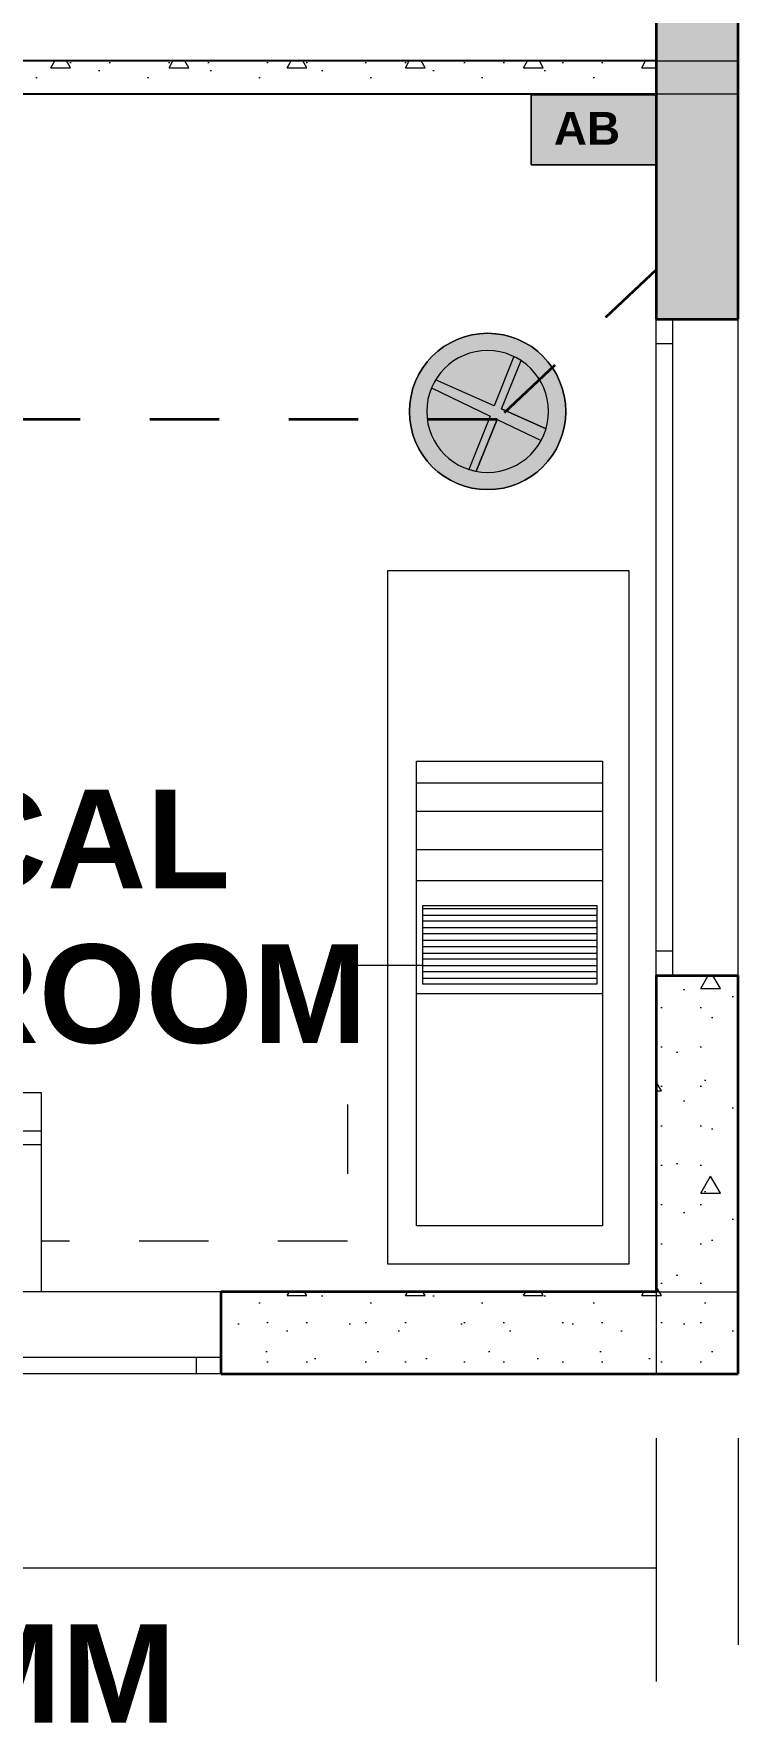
# Model space of a CAD drawing. Header units: millimetres. Extents: x -100675 to 28000, y -21133 to 42228.
# Drawn here: x -53512 to -51366, y 877 to 6027 of the extents above; entities that cross this region are included whole.
import ezdxf

# ---------------------------------------------------------------- set-up
doc = ezdxf.new("R2010")
doc.units = ezdxf.units.MM
doc.header["$MEASUREMENT"] = 0
doc.linetypes.add('Dashed', pattern=[423.333333, 211.666667, -211.666667])
doc.linetypes.add('Wipeout_Contour', pattern=[1000, 0, -1000])
for name, color, linetype, lineweight in [('New_2D Drafting - General_Pen_No__1', 7, 'Continuous', 13), ('New_2D Drafting - General_Pen_No__2', 8, 'Continuous', 15), ('New_2D Drafting - General_Pen_No__52', 15, 'Continuous', 20), ('New_Annotation - Text_Pen_No__19', 255, 'Continuous', 0), ('New_Annotation - Text_Pen_No__21', 7, 'Continuous', 35), ('New_ARCHICAD Doors_Pen_No__47', 7, 'Continuous', 25), ('New_ARCHICAD Windows_Pen_No__27', 7, 'Continuous', 35), ('New_Structural - Bearing_Pen_No__20', 1, 'Continuous', 0), ('New_Structural - Bearing_Pen_No__21', 7, 'Continuous', 35), ('New_Structural - Bearing_Pen_No__27', 7, 'Continuous', 35), ('New_Structural - Bearing_Pen_No__47', 7, 'Continuous', 25), ('New_Structural - Bearing_Pen_No__98', 154, 'Continuous', 13)]:
    doc.layers.add(name, color=color, linetype=linetype, lineweight=lineweight)
for name, color, linetype, lineweight, true_color in [('New_2D Drafting - General_Pen_No__62', 7, 'Continuous', 20, 0xaaaaaa), ('New_2D Drafting - General_Pen_No__82', 7, 'Continuous', 20, 0xaaaaaa), ('New_Annotation - Text_Pen_No__86', 7, 'Continuous', 20, 0x5555ff), ('New_ARCHICAD Doors_Pen_No__23', 7, 'Continuous', 20, 0xff6600), ('New_ARCHICAD Doors_Pen_No__3', 7, 'Continuous', 18, 0xff6600), ('New_ARCHICAD Windows_Pen_No__23', 7, 'Continuous', 20, 0xff6600), ('New_ARCHICAD Windows_Pen_No__3', 7, 'Continuous', 18, 0xff6600), ('New_Structural - Bearing_Pen_No__169', 7, 'Continuous', 13, 0x68b353), ('New_Structural - Bearing_Pen_No__170', 7, 'Continuous', 13, 0x9f9f00), ('New_Structural - Bearing_Pen_No__61', 7, 'Continuous', 20, 0x6a6a6a), ('New_Structural - Bearing_Pen_No__89', 7, 'Continuous', 20, 0x71cebe)]:
    doc.layers.add(name, color=color, linetype=linetype, lineweight=lineweight, true_color=true_color)
for name, color, linetype in [('New_ARCHICAD Doors', 7, 'Continuous'), ('New_ARCHICAD Windows', 7, 'Continuous'), ('New_Structural - Bearing', 7, 'Continuous')]:
    doc.layers.add(name, color=color, linetype=linetype)
doc.styles.add('GENERATED_STYLE_2', font='arial.ttf')
pattern_1 = [(0, (0, 0), (0, 623.538), [60, -300]), (0, (180, 311.8), (0, 623.538), [60, -300]), (60, (0, 0), (-540, 311.769), [60, -300]), (60, (360, 0), (-540, 311.769), [60, -300]), (120, (60, 0), (540, 311.769), [60, -300]), (120, (420, 0), (540, 311.769), [60, -300]), (0, (0, 60), (0, 120), [0, -120, 0, -180]), (45, (60, 60), (-84.85282, 84.85282), [0, -90, 0, -150])]

# ---------------------------------------------------------------- blocks, each defined once
blk = doc.blocks.new('Slab_45', base_point=(-52129.1, 5114.7))
at = {"layer": 'New_Structural - Bearing_Pen_No__89', "color": 123, "linetype": 'Continuous', "lineweight": 20, "true_color": 0x71cebe, "flags": 128}
for points in [[(-52129.1, 5114.7, -1), (-52129.1, 4638.3, -1)], [(-52129.1, 5062, 1), (-52129.1, 4691, 1)]]:
    blk.add_lwpolyline(points, format="xyb", close=True, dxfattribs=at)
blk = doc.blocks.new('Door 24')
at = {"layer": 'New_ARCHICAD Doors_Pen_No__23', "color": 30, "linetype": 'Continuous', "lineweight": 20, "true_color": 0xff6600}
for p, q in [((-410, 0), (-450, 0)), ((-450, 0), (-450, -115)), ((-410, -115), (-410, 0)), ((450, 0), (410, 0)), ((410, 0), (410, -115)), ((450, -115), (450, 0)), ((-450, -115), (-410, -115)), ((410, -115), (450, -115))]:
    blk.add_line(p, q, dxfattribs=at)
at = {"layer": 'New_ARCHICAD Doors_Pen_No__3', "color": 30, "linetype": 'Continuous', "lineweight": 18, "true_color": 0xff6600}
blk.add_line((410, 0), (410, 820), dxfattribs=at)
blk.add_arc((410, 0), 820, 90, 180, dxfattribs=at)
at = {"layer": 'New_ARCHICAD Doors_Pen_No__47', "color": 7, "linetype": 'Continuous', "lineweight": 25}
for p, q in [((-450, -15), (-487, -15)), ((-450, -15), (-487, -15)), ((-450, -115), (-450, -15)), ((-450, -115), (-450, -15)), ((450, -115), (450, -15)), ((450, -115), (450, -15)), ((450, -15), (487, -15)), ((450, -15), (487, -15)), ((-450, -115), (-487, -115)), ((-450, -115), (-487, -115)), ((450, -115), (487, -115)), ((450, -115), (487, -115))]:
    blk.add_line(p, q, dxfattribs=at)
blk = doc.blocks.new('Wall_9', base_point=(-51365.8, 5944.5))
at = {"layer": 'New_Structural - Bearing_Pen_No__47', "color": 7, "linetype": 'Continuous', "lineweight": 25, "flags": 128}
blk.add_lwpolyline([(-51365.8, 5944.5), (-51365.8, 5844.5)], dxfattribs=at)
at = {"color": 254, "linetype": 'Wipeout_Contour', "lineweight": 0, "ltscale": 169914.29071}
blk.add_wipeout([(-56265.8, 5844.5), (-56365.8, 5944.5), (-56365.8, 5844.5)], dxfattribs=at).dxf.layer = 'New_Structural - Bearing'
at = {"color": 254, "linetype": 'Wipeout_Contour', "lineweight": 0, "ltscale": 215203.129702}
blk.add_wipeout([(-51615.8, 5944.5), (-55337.2, 5944.5), (-55337.2, 5844.5), (-51615.8, 5844.5)], dxfattribs=at).dxf.layer = 'New_Structural - Bearing'
at = {"layer": 'New_Structural - Bearing_Pen_No__169', "linetype": 'Continuous', "lineweight": 13, "true_color": 0x68b353}
h = blk.add_hatch(dxfattribs=at)
h.set_pattern_fill('Structural_Concrete', color=85, style=0, pattern_type=2)
h.set_pattern_definition(pattern_1)
h.paths.add_polyline_path([(-56265.8, 5844.5), (-56365.8, 5944.5), (-56365.8, 5844.5)])
h = blk.add_hatch(dxfattribs=at)
h.set_pattern_fill('Structural_Concrete', color=85, style=0, pattern_type=2)
h.set_pattern_definition(pattern_1)
h.paths.add_polyline_path([(-51615.8, 5944.5), (-55337.2, 5944.5), (-55337.2, 5844.5), (-51615.8, 5844.5)])
at = {"layer": 'New_Structural - Bearing_Pen_No__47', "color": 7, "linetype": 'Continuous', "lineweight": 25}
for p, q in [((-55337.2, 5944.5), (-55300.2, 5944.5)), ((-55337.2, 5944.5), (-55337.2, 5844.5)), ((-51615.8, 5844.5), (-51615.8, 5944.5)), ((-55337.2, 5844.5), (-55300.2, 5844.5))]:
    blk.add_line(p, q, dxfattribs=at)
at = {"layer": 'New_Structural - Bearing_Pen_No__47', "color": 7, "linetype": 'Continuous', "lineweight": 25, "flags": 128}
for points in [[(-51615.8, 5944.5), (-55337.2, 5944.5)], [(-55337.2, 5844.5), (-51615.8, 5844.5)]]:
    blk.add_lwpolyline(points, dxfattribs=at)
at = {"color": 254, "linetype": 'Wipeout_Contour', "lineweight": 0, "ltscale": 226238.017277}
blk.add_wipeout([(-56265.8, 5844.5), (-56237.2, 5844.5), (-56237.2, 5944.5), (-56265.8, 5944.5)], dxfattribs=at).dxf.layer = 'New_Structural - Bearing'
at = {"layer": 'New_Structural - Bearing_Pen_No__169', "linetype": 'Continuous', "lineweight": 13, "true_color": 0x68b353}
h = blk.add_hatch(dxfattribs=at)
h.set_pattern_fill('Structural_Concrete', color=85, style=0, pattern_type=2)
h.set_pattern_definition(pattern_1)
h.paths.add_polyline_path([(-56265.8, 5844.5), (-56237.2, 5844.5), (-56237.2, 5944.5), (-56265.8, 5944.5)])
at = {"layer": 'New_Structural - Bearing_Pen_No__47', "color": 7, "linetype": 'Continuous', "lineweight": 25}
blk.add_line((-56237.2, 5944.5), (-56237.2, 5844.5), dxfattribs=at)
at = {"color": 254, "linetype": 'Wipeout_Contour', "lineweight": 0, "ltscale": 169826.342693}
blk.add_wipeout([(-56265.8, 5944.5), (-56365.8, 5944.5), (-56265.8, 5844.5)], dxfattribs=at).dxf.layer = 'New_Structural - Bearing'
at = {"layer": 'New_Structural - Bearing_Pen_No__169', "linetype": 'Continuous', "lineweight": 13, "true_color": 0x68b353}
h = blk.add_hatch(dxfattribs=at)
h.set_pattern_fill('Structural_Concrete', color=85, style=0, pattern_type=2)
h.set_pattern_definition(pattern_1)
h.paths.add_polyline_path([(-56265.8, 5944.5), (-56365.8, 5944.5), (-56265.8, 5844.5)])
at = {"layer": 'New_Structural - Bearing_Pen_No__47', "color": 7, "linetype": 'Continuous', "lineweight": 25}
for p, q in [((-56237.2, 5944.5), (-56274.2, 5944.5)), ((-56237.2, 5844.5), (-56274.2, 5844.5))]:
    blk.add_line(p, q, dxfattribs=at)
at = {"layer": 'New_Structural - Bearing_Pen_No__47', "color": 7, "linetype": 'Continuous', "lineweight": 25, "flags": 128}
for points in [[(-56237.2, 5944.5), (-56365.8, 5944.5)], [(-56265.8, 5844.5), (-56237.2, 5844.5)]]:
    blk.add_lwpolyline(points, dxfattribs=at)
at = {"layer": 'New_ARCHICAD Doors', "color": 21, "linetype": 'Continuous', "lineweight": 18, "true_color": 0xff9955, "zscale": 1000, "rotation": 180}
blk.add_blockref('Door 24', (-55787.2, 5829.5), dxfattribs=at)
blk = doc.blocks.new('Window 24_2')
at = {"layer": 'New_ARCHICAD Windows_Pen_No__23', "color": 30, "linetype": 'Continuous', "lineweight": 20, "true_color": 0xff6600}
for p, q in [((-1000, 0), (-925, 0)), ((-925, 0), (-925, -50)), ((925, -50), (925, 0)), ((925, 0), (1000, 0)), ((-925, -50), (-1000, -50)), ((1000, -50), (925, -50))]:
    blk.add_line(p, q, dxfattribs=at)
at = {"layer": 'New_ARCHICAD Windows_Pen_No__27', "color": 7, "linetype": 'Continuous', "lineweight": 35}
for p, q in [((-1000, 0), (-1000, -50)), ((-1000, 0), (-1000, -50)), ((1000, 0), (1000, -50)), ((1000, 0), (1000, -50)), ((-1000, -50), (-1000, -250)), ((1000, -50), (1000, -250))]:
    blk.add_line(p, q, dxfattribs=at)
at = {"layer": 'New_ARCHICAD Windows_Pen_No__3', "color": 30, "linetype": 'Continuous', "lineweight": 18, "true_color": 0xff6600}
for p, q in [((-1000, 0), (1000, 0)), ((-925, 0), (925, 0)), ((925, -50), (-925, -50)), ((-1000, -250), (1000, -250))]:
    blk.add_line(p, q, dxfattribs=at)
blk = doc.blocks.new('Wall_22', base_point=(-51615.8, 19694.5))
at = {"color": 254, "linetype": 'Wipeout_Contour', "lineweight": 0, "ltscale": 209874.548402}
blk.add_wipeout([(-51615.8, 5157.7), (-51365.8, 5157.7), (-51365.8, 13332.2), (-51615.8, 13332.2)], dxfattribs=at).dxf.layer = 'New_Structural - Bearing'
at = {"color": 254, "linetype": 'Wipeout_Contour', "lineweight": 0, "ltscale": 206229.984221}
blk.add_wipeout([(-51615.8, 1944.5), (-51365.8, 1944.5), (-51365.8, 3157.7), (-51615.8, 3157.7)], dxfattribs=at).dxf.layer = 'New_Structural - Bearing'
at = {"layer": 'New_Structural - Bearing_Pen_No__170', "linetype": 'Continuous', "lineweight": 13, "true_color": 0x9f9f00}
h = blk.add_hatch(dxfattribs=at)
h.set_pattern_fill('Structural_Concrete', color=54, style=0, pattern_type=2)
h.set_pattern_definition(pattern_1)
h.paths.add_polyline_path([(-51615.8, 5157.7), (-51365.8, 5157.7), (-51365.8, 13332.2), (-51615.8, 13332.2)])
h = blk.add_hatch(dxfattribs=at)
h.set_pattern_fill('Structural_Concrete', color=54, style=0, pattern_type=2)
h.set_pattern_definition(pattern_1)
h.paths.add_polyline_path([(-51615.8, 1944.5), (-51365.8, 1944.5), (-51365.8, 3157.7), (-51615.8, 3157.7)])
at = {"layer": 'New_Structural - Bearing_Pen_No__27', "color": 7, "linetype": 'Continuous', "lineweight": 35}
for p, q in [((-51615.8, 5157.7), (-51565.8, 5157.7)), ((-51565.8, 5157.7), (-51365.8, 5157.7)), ((-51615.8, 3157.7), (-51565.8, 3157.7)), ((-51565.8, 3157.7), (-51365.8, 3157.7))]:
    blk.add_line(p, q, dxfattribs=at)
at = {"layer": 'New_Structural - Bearing_Pen_No__27', "color": 7, "linetype": 'Continuous', "lineweight": 35, "flags": 128}
for points in [[(-51365.8, 5157.7), (-51365.8, 13332.2)], [(-51615.8, 12853), (-51615.8, 5157.7)], [(-51615.8, 3157.7), (-51615.8, 2194.5)], [(-51365.8, 1944.5), (-51365.8, 3157.7)], [(-51615.8, 1944.5), (-51365.8, 1944.5)]]:
    blk.add_lwpolyline(points, dxfattribs=at)
at = {"layer": 'New_ARCHICAD Windows', "color": 21, "linetype": 'Continuous', "lineweight": 18, "true_color": 0xff9955, "zscale": 1000, "rotation": 90}
blk.add_blockref('Window 24_2', (-51615.8, 4157.7), dxfattribs=at)
blk = doc.blocks.new('Wall_23', base_point=(-51615.8, 2194.5))
at = {"color": 254, "linetype": 'Wipeout_Contour', "lineweight": 0, "ltscale": 222567.681981}
blk.add_wipeout([(-56265.8, 2194.5), (-56265.8, 1944.5), (-54940.8, 1944.5), (-54940.8, 2194.5)], dxfattribs=at).dxf.layer = 'New_Structural - Bearing'
at = {"color": 254, "linetype": 'Wipeout_Contour', "lineweight": 0, "ltscale": 209277.508869}
blk.add_wipeout([(-52940.8, 2194.5), (-52940.8, 1944.5), (-51615.8, 1944.5), (-51615.8, 2194.5)], dxfattribs=at).dxf.layer = 'New_Structural - Bearing'
at = {"layer": 'New_Structural - Bearing_Pen_No__170', "linetype": 'Continuous', "lineweight": 13, "true_color": 0x9f9f00}
h = blk.add_hatch(dxfattribs=at)
h.set_pattern_fill('Structural_Concrete', color=54, style=0, pattern_type=2)
h.set_pattern_definition(pattern_1)
h.paths.add_polyline_path([(-56265.8, 2194.5), (-56265.8, 1944.5), (-54940.8, 1944.5), (-54940.8, 2194.5)])
h = blk.add_hatch(dxfattribs=at)
h.set_pattern_fill('Structural_Concrete', color=54, style=0, pattern_type=2)
h.set_pattern_definition(pattern_1)
h.paths.add_polyline_path([(-52940.8, 2194.5), (-52940.8, 1944.5), (-51615.8, 1944.5), (-51615.8, 2194.5)])
at = {"layer": 'New_Structural - Bearing_Pen_No__27', "color": 7, "linetype": 'Continuous', "lineweight": 35}
for p, q in [((-54940.8, 1994.5), (-54940.8, 2194.5)), ((-52940.8, 1994.5), (-52940.8, 2194.5)), ((-54940.8, 1944.5), (-54940.8, 1994.5)), ((-52940.8, 1944.5), (-52940.8, 1994.5))]:
    blk.add_line(p, q, dxfattribs=at)
at = {"layer": 'New_Structural - Bearing_Pen_No__27', "color": 7, "linetype": 'Continuous', "lineweight": 35, "flags": 128}
for points in [[(-54940.8, 2194.5), (-56265.8, 2194.5)], [(-51615.8, 2194.5), (-52940.8, 2194.5)], [(-56265.8, 1944.5), (-54940.8, 1944.5)], [(-52940.8, 1944.5), (-51615.8, 1944.5)]]:
    blk.add_lwpolyline(points, dxfattribs=at)
at = {"layer": 'New_ARCHICAD Windows', "color": 21, "linetype": 'Continuous', "lineweight": 18, "true_color": 0xff9955, "zscale": 1000, "rotation": 180}
blk.add_blockref('Window 24_2', (-53940.8, 1944.5), dxfattribs=at)

msp = doc.modelspace()

# ---------------------------------------------------------------- hatches: boundary and pattern name
at = {"layer": 'New_2D Drafting - General_Pen_No__52', "linetype": 'Continuous', "lineweight": 20}
msp.add_hatch(color=15, dxfattribs=at).paths.add_polyline_path([(-51615.8, 5628.3), (-51615.8, 5840.9), (-51996.7, 5840.9), (-51996.7, 5628.3)])
at = {"layer": 'New_2D Drafting - General_Pen_No__82', "linetype": 'Continuous', "lineweight": 20, "true_color": 0xaaaaaa}
for points in [[(-52129.1, 5114.7, 1), (-52129.1, 4638.3, 1)], [(-51951.2, 4823.8), (-52087, 4884.1), (-52027.1, 5031.5, 0.034067), (-52049.1, 5043.9), (-52108.9, 4893.9), (-52287.4, 4973.2, 0.037873), (-52300.1, 4948.3), (-52121.4, 4862.6), (-52186.2, 4700, 0.030742), (-52164.1, 4694.3), (-52099.9, 4852.3), (-51965.9, 4788.1, 0.052198)]]:
    msp.add_hatch(color=253, dxfattribs=at).paths.add_polyline_path(points)

# ---------------------------------------------------------------- linework, layer by layer
at = {"layer": 'New_2D Drafting - General_Pen_No__1', "color": 7, "linetype": 'Continuous', "lineweight": 13, "flags": 128}
msp.add_lwpolyline([(-51615.8, 5628.3), (-51615.8, 5840.9), (-51996.7, 5840.9), (-51996.7, 5628.3)], close=True, dxfattribs=at)
at = {"layer": 'New_2D Drafting - General_Pen_No__2', "color": 8, "linetype": 'Continuous', "lineweight": 15, "flags": 128}
for points in [[(-52129.1, 5114.7, 1), (-52129.1, 4638.3, 1)], [(-52129.1, 4691, 1), (-52129.1, 5062, 1)], [(-52129.1, 5062, 1), (-52129.1, 4691, 1)], [(-51951.2, 4823.8), (-52087, 4884.1), (-52027.1, 5031.5, 0.034067), (-52049.1, 5043.9), (-52108.9, 4893.9), (-52287.4, 4973.2, 0.037873), (-52300.1, 4948.3), (-52121.4, 4862.6), (-52186.2, 4700, 0.030742), (-52164.1, 4694.3), (-52099.9, 4852.3), (-51965.9, 4788.1, 0.052198)]]:
    msp.add_lwpolyline(points, format="xyb", close=True, dxfattribs=at)
at = {"layer": 'New_2D Drafting - General_Pen_No__62', "color": 253, "linetype": 'Continuous', "lineweight": 20, "true_color": 0xaaaaaa}
for p, q in [((-51615.8, 1747.7), (-51615.8, 1006.4)), ((-51365.8, 1747.7), (-51365.8, 1118.6)), ((-51615.8, 1352.3), (-56265.8, 1352.3))]:
    msp.add_line(p, q, dxfattribs=at)
at = {"layer": 'New_Structural - Bearing_Pen_No__20', "color": 1, "linetype": 'Dashed', "lineweight": 0}
for p, q in [((-52326.1, 3188.5), (-52556.1, 3188.5)), ((-52556.1, 3188.5), (-52556.1, 2348.4)), ((-52556.1, 2348.4), (-53488.9, 2348.4))]:
    msp.add_line(p, q, dxfattribs=at)
at = {"layer": 'New_Structural - Bearing_Pen_No__21', "color": 7, "linetype": 'Dashed', "lineweight": 35}
msp.add_line((-52099.9, 4852.3), (-54521.3, 4852.3), dxfattribs=at)
at = {"layer": 'New_Structural - Bearing_Pen_No__61', "color": 251, "linetype": 'Continuous', "lineweight": 20, "true_color": 0x6a6a6a}
for p, q in [((-52121.4, 4862.6), (-52186.2, 4700)), ((-52099.9, 4852.3), (-52164.1, 4694.3)), ((-52099.9, 4852.3), (-51965.9, 4788.1)), ((-52087, 4884.1), (-51951.2, 4823.8))]:
    msp.add_line(p, q, dxfattribs=at)
at = {"layer": 'New_Structural - Bearing_Pen_No__98', "color": 154, "linetype": 'Continuous', "lineweight": 13}
for p, q in [((-52432.7, 2278.5), (-52432.7, 4391.7)), ((-52432.7, 4391.7), (-51699.3, 4391.7)), ((-51699.3, 4391.7), (-51699.3, 2278.5)), ((-52345.6, 2394.7), (-52345.6, 3810.7)), ((-52345.6, 3810.7), (-51779.2, 3810.7)), ((-51779.2, 3810.7), (-51779.2, 2394.7)), ((-52345.6, 3745.4), (-51779.2, 3745.4)), ((-52345.6, 3658.2), (-51779.2, 3658.2)), ((-52345.6, 3542), (-51779.2, 3542)), ((-52345.6, 3447.6), (-51779.2, 3447.6)), ((-52326.1, 3371.5), (-51796.7, 3371.5)), ((-52326.1, 3131.2), (-52326.1, 3371.5)), ((-52326.1, 3362), (-51796.7, 3362)), ((-51796.7, 3371.5), (-51796.7, 3131.2)), ((-52326.1, 3342), (-51796.7, 3342)), ((-52326.1, 3324), (-51796.7, 3324)), ((-52326.1, 3304), (-51796.7, 3304)), ((-52326.1, 3285.7), (-51796.7, 3285.7)), ((-52326.1, 3265.7), (-51796.7, 3265.7)), ((-52326.1, 3246.4), (-51796.7, 3246.4)), ((-52326.1, 3226.4), (-51796.7, 3226.4)), ((-52326.1, 3208.5), (-51796.7, 3208.5)), ((-52326.1, 3188.5), (-51796.7, 3188.5)), ((-52326.1, 3170.1), (-51796.7, 3170.1)), ((-52326.1, 3150.1), (-51796.7, 3150.1)), ((-52345.6, 3102.7), (-51779.2, 3102.7)), ((-51796.7, 3131.2), (-52326.1, 3131.2)), ((-55862.8, 2801.8), (-53488.9, 2801.8)), ((-53647, 2684.1), (-53488.9, 2684.1)), ((-53669, 2643.4), (-53488.9, 2643.4)), ((-51779.2, 2394.7), (-52345.6, 2394.7)), ((-51699.3, 2278.5), (-52432.7, 2278.5))]:
    msp.add_line(p, q, dxfattribs=at)

# ---------------------------------------------------------------- block references
at = {"layer": 'New_Structural - Bearing', "color": 123, "linetype": 'Continuous', "lineweight": 20, "true_color": 0x71cebe}
msp.add_blockref('Slab_45', (-52129.1, 5114.7), dxfattribs=at)

# ---------------------------------------------------------------- texts
at = {"layer": 'New_Annotation - Text_Pen_No__21', "color": 7, "linetype": 'Continuous', "lineweight": 35, "char_height": 300, "attachment_point": 2, "style": 'GENERATED_STYLE_2'}
for s, insert in [('\\A1;{\\pqc;\\fArial|b1|i0|c0|p34;ELECTRICAL}', (-54239.8, 3724)), ('\\A1;{\\pqc;\\fArial|b1|i0|c0|p34;SERVER ROOM}', (-54067.1, 3252.5))]:
    msp.add_mtext(s, dxfattribs=dict(at, insert=insert))
at = {"layer": 'New_Annotation - Text_Pen_No__86', "color": 173, "linetype": 'Continuous', "lineweight": 20, "true_color": 0x5555ff, "insert": (-53893.6, 1180.9), "char_height": 300, "attachment_point": 2, "style": 'GENERATED_STYLE_2'}
msp.add_mtext('\\A1;{\\pqc;\\fArial|b1|i0|c0|p34;4650MM}', dxfattribs=at)

# ---------------------------------------------------------------- next in the draw order: block references
at = {"layer": 'New_Structural - Bearing', "color": 7, "lineweight": 25}
msp.add_blockref('Wall_9', (-51365.8, 5944.5), dxfattribs=at)

# ---------------------------------------------------------------- next in the draw order: linework, layer by layer
at = {"layer": 'New_Structural - Bearing_Pen_No__20', "color": 1, "linetype": 'Continuous', "lineweight": 0}
msp.add_line((-51996.7, 5628.3), (-51996.7, 5840.9), dxfattribs=at)

# ---------------------------------------------------------------- next in the draw order: block references
at = {"layer": 'New_Structural - Bearing', "color": 7, "lineweight": 35}
msp.add_blockref('Wall_22', (-51615.8, 19694.5), dxfattribs=at)

# ---------------------------------------------------------------- next in the draw order: texts
at = {"layer": 'New_Annotation - Text_Pen_No__19', "color": 255, "linetype": 'Continuous', "lineweight": 0, "insert": (-51826.4, 5789.1), "char_height": 100, "attachment_point": 2, "style": 'GENERATED_STYLE_2'}
msp.add_mtext('\\A1;{\\pqc;\\fArial|b1|i0|c0|p34;AB}', dxfattribs=at)

# ---------------------------------------------------------------- next in the draw order: linework, layer by layer
at = {"layer": 'New_Structural - Bearing_Pen_No__20', "color": 1, "linetype": 'Continuous', "lineweight": 0}
for p, q in [((-51996.7, 5840.9), (-51615.8, 5840.9)), ((-51615.8, 5840.9), (-51615.8, 5628.3)), ((-51615.8, 5628.3), (-51996.7, 5628.3))]:
    msp.add_line(p, q, dxfattribs=at)
at = {"layer": 'New_Structural - Bearing_Pen_No__21', "color": 7, "linetype": 'Dashed', "lineweight": 35}
msp.add_line((-51615.8, 5307.8), (-52099.9, 4852.3), dxfattribs=at)
at = {"layer": 'New_Structural - Bearing_Pen_No__61', "color": 251, "linetype": 'Continuous', "lineweight": 20, "true_color": 0x6a6a6a}
for p, q in [((-51778.5, 5944.5), (-51365.8, 5944.5)), ((-51807.1, 5844.5), (-51365.8, 5844.5))]:
    msp.add_line(p, q, dxfattribs=at)

# ---------------------------------------------------------------- next in the draw order: block references
at = {"layer": 'New_Structural - Bearing', "color": 7, "lineweight": 35}
msp.add_blockref('Wall_23', (-51615.8, 2194.5), dxfattribs=at)

# ---------------------------------------------------------------- next in the draw order: linework, layer by layer
at = {"layer": 'New_2D Drafting - General_Pen_No__62', "color": 253, "linetype": 'Continuous', "lineweight": 20, "true_color": 0xaaaaaa}
msp.add_line((-51615.8, 2362.1), (-51615.8, 1944.5), dxfattribs=at)
at = {"layer": 'New_Structural - Bearing_Pen_No__61', "color": 251, "linetype": 'Continuous', "lineweight": 20, "true_color": 0x6a6a6a}
for p, q in [((-51845.3, 2194.5), (-51365.8, 2194.5)), ((-51711.7, 1944.5), (-51365.8, 1944.5))]:
    msp.add_line(p, q, dxfattribs=at)
at = {"layer": 'New_Structural - Bearing_Pen_No__98', "color": 154, "linetype": 'Continuous', "lineweight": 13}
for p, q in [((-53488.9, 2801.8), (-53488.9, 2194.5)), ((-53488.9, 2194.5), (-55862.8, 2194.5))]:
    msp.add_line(p, q, dxfattribs=at)

doc.saveas('drawing.dxf')
